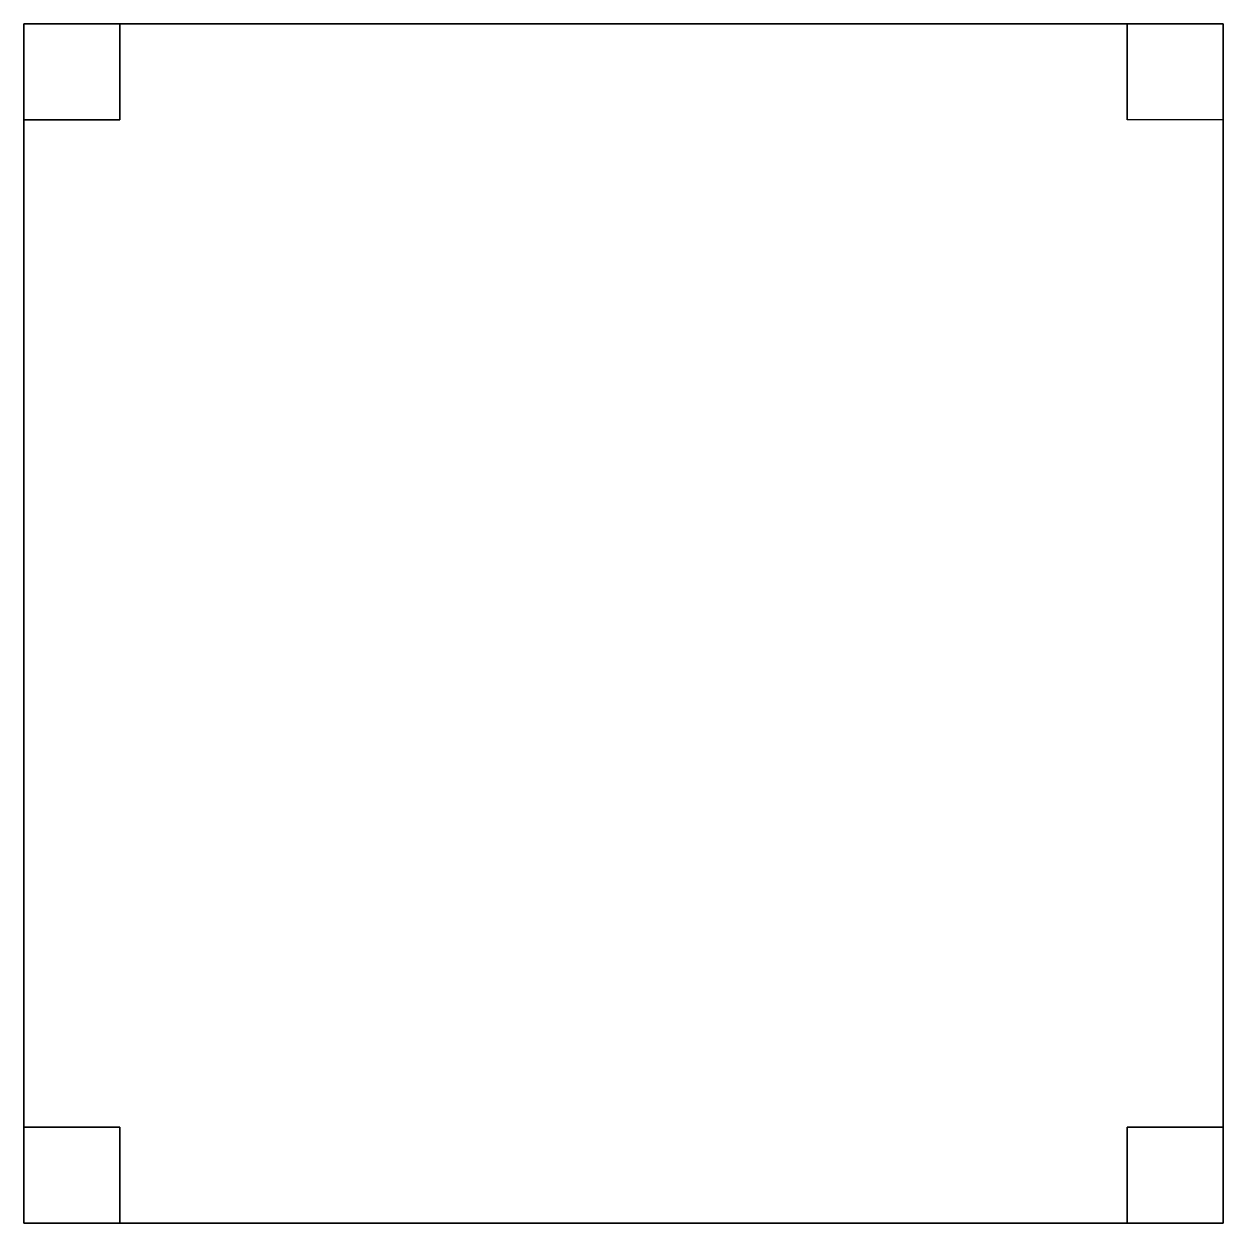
# Model space of a CAD drawing. Extents: x -149.8 to -133.8, y -76.6 to -60.6.
import ezdxf

# ---------------------------------------------------------------- set-up
doc = ezdxf.new("R2010")
doc.units = 0
doc.header["$MEASUREMENT"] = 0
doc.layers.add('2INTFMTA01', color=3, linetype='CONTINUOUS')

msp = doc.modelspace()

# ---------------------------------------------------------------- linework, layer by layer
at = {"layer": '2INTFMTA01', "invisible_edges": 12}
for points in [[(-149.790497, -76.550903, 144), (-133.790497, -76.550903, 144), (-133.790497, -60.550903, 144)], [(-133.790497, -60.550903, 144), (-149.790497, -60.550903, 144), (-149.790497, -76.550903, 144)], [(-149.790497, -60.550903, 144), (-133.790497, -60.550903, 144), (-133.790497, -60.550903, 140.759995)], [(-133.790497, -60.550903, 140.759995), (-149.790497, -60.550903, 140.759995), (-149.790497, -60.550903, 144)], [(-149.790497, -76.550903, 144), (-149.790497, -60.550903, 144), (-149.790497, -60.550903, 140.759995)], [(-149.790497, -60.550903, 140.759995), (-149.790497, -76.550903, 140.759995), (-149.790497, -76.550903, 144)], [(-149.790497, -60.550903, 140.759995), (-149.790497, -60.550903, 126), (-149.790497, -61.830902, 126)], [(-149.790497, -61.830902, 126), (-149.790497, -61.830902, 140.759995), (-149.790497, -60.550903, 140.759995)], [(-148.510498, -60.550903, 140.759995), (-148.510498, -60.550903, 126), (-149.790497, -60.550903, 126)], [(-149.790497, -60.550903, 126), (-149.790497, -60.550903, 140.759995), (-148.510498, -60.550903, 140.759995)], [(-148.510498, -61.830902, 140.759995), (-148.510498, -61.830902, 126), (-148.510498, -60.550903, 126)], [(-148.510498, -60.550903, 126), (-148.510498, -60.550903, 140.759995), (-148.510498, -61.830902, 140.759995)], [(-135.070496, -60.550903, 140.759995), (-135.070496, -60.550903, 126), (-135.070496, -61.830902, 126)], [(-135.070496, -61.830902, 126), (-135.070496, -61.830902, 140.759995), (-135.070496, -60.550903, 140.759995)], [(-133.790497, -60.550903, 140.759995), (-133.790497, -60.550903, 126), (-135.070496, -60.550903, 126)], [(-135.070496, -60.550903, 126), (-135.070496, -60.550903, 140.759995), (-133.790497, -60.550903, 140.759995)], [(-133.790497, -60.550903, 144), (-133.790497, -76.550903, 144), (-133.790497, -76.550903, 140.759995)], [(-133.790497, -76.550903, 140.759995), (-133.790497, -60.550903, 140.759995), (-133.790497, -60.550903, 144)], [(-133.790497, -61.830902, 140.759995), (-133.790497, -61.830902, 126), (-133.790497, -60.550903, 126)], [(-133.790497, -60.550903, 126), (-133.790497, -60.550903, 140.759995), (-133.790497, -61.830902, 140.759995)], [(-149.790497, -61.830902, 140.759995), (-149.790497, -61.830902, 126), (-148.510498, -61.830902, 126)], [(-148.510498, -61.830902, 126), (-148.510498, -61.830902, 140.759995), (-149.790497, -61.830902, 140.759995)], [(-133.790497, -61.830902, 126), (-135.070496, -61.830902, 126), (-135.070496, -61.830902, 140.759995)], [(-133.790497, -61.830902, 126), (-133.790497, -61.830902, 140.759995), (-135.070496, -61.830902, 140.759995)], [(-149.790497, -75.270874, 126), (-148.510498, -75.270874, 126), (-148.510498, -75.270874, 140.759995)], [(-148.510498, -75.270874, 140.759995), (-149.790497, -75.270874, 140.759995), (-149.790497, -75.270874, 126)], [(-149.790497, -75.270874, 140.759995), (-149.790497, -75.270874, 126), (-149.790497, -76.550903, 126)], [(-149.790497, -76.550903, 126), (-149.790497, -76.550903, 140.759995), (-149.790497, -75.270874, 140.759995)], [(-148.510498, -75.270874, 126), (-148.510498, -76.550903, 126), (-148.510498, -76.550903, 140.759995)], [(-148.510498, -76.550903, 140.759995), (-148.510498, -75.270874, 140.759995), (-148.510498, -75.270874, 126)], [(-135.070496, -75.270874, 140.759995), (-135.070496, -75.270874, 126), (-135.070496, -76.550903, 126)], [(-135.070496, -76.550903, 126), (-135.070496, -76.550903, 140.759995), (-135.070496, -75.270874, 140.759995)], [(-133.790497, -75.270874, 140.759995), (-133.790497, -75.270874, 126), (-135.070496, -75.270874, 126)], [(-135.070496, -75.270874, 126), (-135.070496, -75.270874, 140.759995), (-133.790497, -75.270874, 140.759995)], [(-133.790497, -76.550903, 140.759995), (-133.790497, -76.550903, 126), (-133.790497, -75.270874, 126)], [(-133.790497, -75.270874, 126), (-133.790497, -75.270874, 140.759995), (-133.790497, -76.550903, 140.759995)], [(-133.790497, -76.550903, 144), (-149.790497, -76.550903, 144), (-149.790497, -76.550903, 140.759995)], [(-149.790497, -76.550903, 140.759995), (-133.790497, -76.550903, 140.759995), (-133.790497, -76.550903, 144)], [(-149.790497, -76.550903, 140.759995), (-149.790497, -76.550903, 126), (-148.510498, -76.550903, 126)], [(-148.510498, -76.550903, 126), (-148.510498, -76.550903, 140.759995), (-149.790497, -76.550903, 140.759995)], [(-135.070496, -76.550903, 140.759995), (-135.070496, -76.550903, 126), (-133.790497, -76.550903, 126)], [(-133.790497, -76.550903, 126), (-133.790497, -76.550903, 140.759995), (-135.070496, -76.550903, 140.759995)]]:
    msp.add_3dface(points, dxfattribs=at)

doc.saveas('drawing.dxf')
